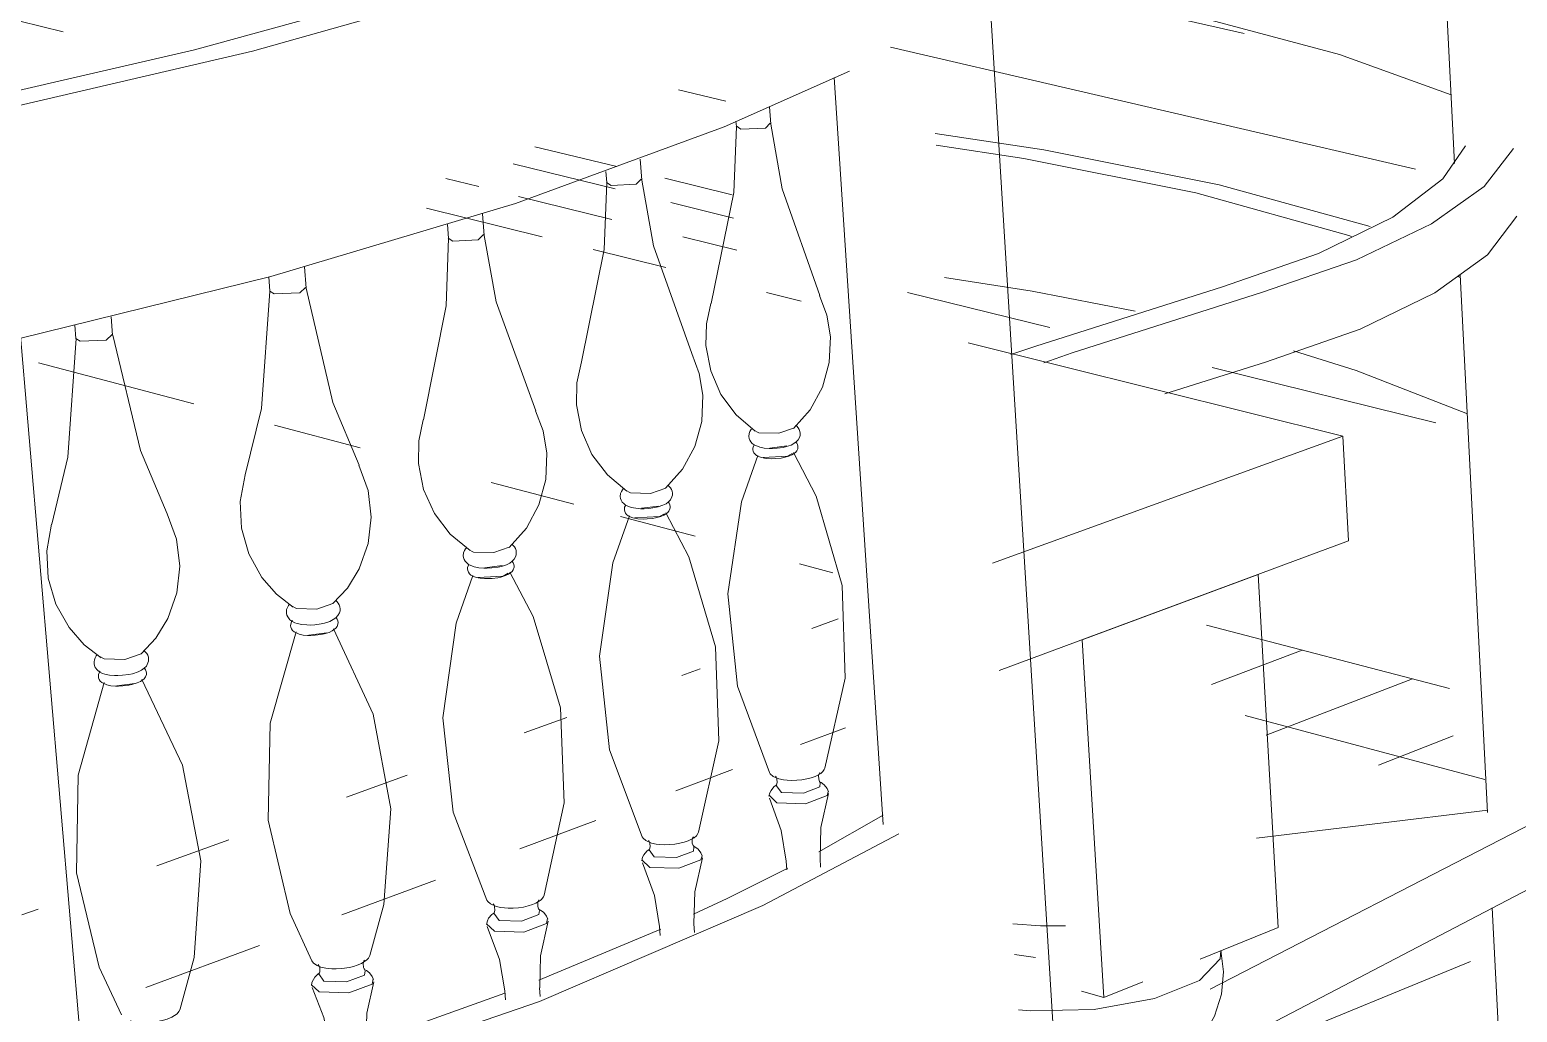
# Model space of a CAD drawing. Header units: inches. Extents: x 490.8 to 498.2, y -67.1 to -6.9.
# Drawn here: x 492.7425 to 492.8775, y -32.2921 to -32.2029 of the extents above; entities that cross this region are included whole.
import ezdxf

# ---------------------------------------------------------------- set-up
doc = ezdxf.new("R2010")
doc.units = ezdxf.units.IN
doc.header["$MEASUREMENT"] = 0
for name, color, linetype, lineweight in [('A-FLOR', 192, 'Continuous', 13), ('A-FLOR-PATT', 8, 'Continuous', 13), ('A-WALL', 113, 'Continuous', 13), ('A-WALL-PATT', 111, 'Continuous', 13), ('I-FURN', 30, 'Continuous', 9)]:
    doc.layers.add(name, color=color, linetype=linetype, lineweight=lineweight)

# ---------------------------------------------------------------- blocks, each defined once
blk = doc.blocks.new('FP_21-Kitchen_Entry')
at = {"layer": 'A-FLOR-PATT', "lineweight": 9}
for p, q in [((-427.86454, -32.25923), (-427.87276, -32.26235)), ((-427.85453, -32.26185), (-427.8678, -32.26697)), ((-427.85083, -32.26703), (-427.85762, -32.26969)), ((-427.84925, -32.28752), (-427.87667, -32.29878))]:
    blk.add_line(p, q, dxfattribs=at)
blk = doc.blocks.new('FP_24-Kitchen_Entry')
at = {"layer": 'A-WALL-PATT', "lineweight": 9}
for p, q in [((-428.03501, -32.18893), (-427.97701, -32.20307)), ((-427.88757, -32.19918), (-427.8698, -32.20322)), ((-427.9019, -32.20445), (-427.85426, -32.21554)), ((-427.92115, -32.20834), (-427.91687, -32.20937)), ((-427.93419, -32.2135), (-427.92674, -32.21531)), ((-427.92241, -32.21637), (-427.91629, -32.21786))]:
    blk.add_line(p, q, dxfattribs=at)

msp = doc.modelspace()

# ---------------------------------------------------------------- linework, layer by layer
at = {"layer": 'A-FLOR'}
msp.add_line((492.87137, -32.26273), (492.84931, -32.25696), dxfattribs=at)
at = {"layer": 'A-WALL'}
for p, q in [((492.78636, -32.21507), (492.79562, -32.21734)), ((492.78325, -32.21712), (492.78026, -32.21639)), ((492.79533, -32.22011), (492.78685, -32.21801)), ((492.80067, -32.21858), (492.80638, -32.21998)), ((492.80668, -32.22291), (492.80177, -32.22169)), ((492.83509, -32.22992), (492.82215, -32.22673)), ((492.87012, -32.23857), (492.84983, -32.23356))]:
    msp.add_line(p, q, dxfattribs=at)
at = {"layer": 'I-FURN'}
for p, q in [((492.87182, -32.21502), (492.86596, -32.0996)), ((492.82823, -32.17735), (492.83921, -32.35572)), ((492.73929, -32.20323), (492.75493, -32.38663)), ((492.81996, -32.27506), (492.81552, -32.2072)), ((492.80965, -32.20988), (492.80976, -32.21145)), ((492.80663, -32.21166), (492.80659, -32.21117)), ((492.80662, -32.2116), (492.80704, -32.21192)), ((492.7979, -32.21464), (492.79804, -32.21654)), ((492.79486, -32.21676), (492.79479, -32.21576)), ((492.79485, -32.21676), (492.79527, -32.21703)), ((492.789, -32.22168), (492.77851, -32.21907)), ((492.78357, -32.21959), (492.78372, -32.22156)), ((492.78049, -32.22181), (492.78039, -32.22057)), ((492.78047, -32.2218), (492.78089, -32.22207)), ((492.80021, -32.22447), (492.79363, -32.22283)), ((492.76741, -32.22442), (492.76756, -32.22635)), ((492.87481, -32.27398), (492.87233, -32.22514)), ((492.76428, -32.22662), (492.76418, -32.22532)), ((492.87212, -32.22528), (492.87237, -32.22539)), ((492.76427, -32.22661), (492.76468, -32.22688)), ((492.8125, -32.22753), (492.80936, -32.22675)), ((492.74986, -32.22895), (492.75, -32.23063)), ((492.74667, -32.23092), (492.74657, -32.22971)), ((492.74666, -32.23091), (492.74706, -32.23118)), ((492.86169, -32.23978), (492.82768, -32.23131)), ((492.75738, -32.23686), (492.74327, -32.23312)), ((492.74327, -32.23312), (492.75738, -32.23686)), ((492.75738, -32.23686), (492.74327, -32.23312)), ((492.85465, -32.23308), (492.84551, -32.23594)), ((492.77249, -32.24085), (492.76471, -32.2388)), ((492.76471, -32.2388), (492.77249, -32.24085)), ((492.77249, -32.24085), (492.76471, -32.2388)), ((492.80868, -32.23948), (492.80822, -32.23925)), ((492.82988, -32.25132), (492.86169, -32.23978)), ((492.8622, -32.2493), (492.86169, -32.23978)), ((492.8112, -32.24068), (492.80968, -32.24088)), ((492.79188, -32.24598), (492.78436, -32.24399)), ((492.78436, -32.24399), (492.79188, -32.24598)), ((492.79188, -32.24598), (492.78436, -32.24399)), ((492.79701, -32.24494), (492.79656, -32.2447)), ((492.79957, -32.24614), (492.79803, -32.24635)), ((492.80288, -32.24889), (492.79611, -32.2471)), ((492.79611, -32.2471), (492.80288, -32.24889)), ((492.80288, -32.24889), (492.79611, -32.2471)), ((492.8622, -32.2493), (492.83049, -32.26109)), ((492.78276, -32.25032), (492.78231, -32.25008)), ((492.78537, -32.25154), (492.7838, -32.25175)), ((492.81539, -32.2522), (492.81237, -32.2514)), ((492.81237, -32.2514), (492.81539, -32.2522)), ((492.81539, -32.2522), (492.81237, -32.2514)), ((492.83803, -32.25829), (492.85401, -32.25235)), ((492.8558, -32.28444), (492.85401, -32.25235)), ((492.76669, -32.25546), (492.76624, -32.25521)), ((492.81349, -32.25726), (492.81588, -32.2564)), ((492.76782, -32.25787), (492.76944, -32.25765)), ((492.83803, -32.25829), (492.83999, -32.2908)), ((492.74923, -32.26003), (492.74878, -32.25978)), ((492.80168, -32.26155), (492.80334, -32.26094)), ((492.75038, -32.26248), (492.75202, -32.26225)), ((492.78736, -32.26674), (492.79124, -32.26534)), ((492.87456, -32.27097), (492.85281, -32.26518)), ((492.81654, -32.26628), (492.81244, -32.2678)), ((492.77124, -32.27259), (492.77675, -32.27059)), ((492.80628, -32.27009), (492.80112, -32.27201)), ((492.81031, -32.2731), (492.8096, -32.27241)), ((492.81072, -32.27215), (492.81023, -32.27152)), ((492.79387, -32.27471), (492.78696, -32.27728)), ((492.81994, -32.27423), (492.81411, -32.27755)), ((492.84964, -32.29003), (492.87902, -32.2749)), ((492.85384, -32.27632), (492.87485, -32.27378)), ((492.75402, -32.27884), (492.76056, -32.27647)), ((492.79918, -32.27801), (492.7987, -32.27737)), ((492.79877, -32.27897), (492.79805, -32.27829)), ((492.81121, -32.2792), (492.81115, -32.27841)), ((492.81423, -32.27816), (492.81428, -32.27895)), ((492.77931, -32.28012), (492.7708, -32.28328)), ((492.8793, -32.28055), (492.84807, -32.29685)), ((492.74175, -32.28329), (492.74323, -32.28276)), ((492.78508, -32.28379), (492.78461, -32.28314)), ((492.87803, -32.33752), (492.87525, -32.28264)), ((492.78466, -32.28476), (492.78395, -32.2841)), ((492.79971, -32.28514), (492.79965, -32.28434)), ((492.80277, -32.28408), (492.80283, -32.28487)), ((492.8558, -32.28444), (492.84872, -32.28729)), ((492.79976, -32.28458), (492.78871, -32.28921)), ((492.76334, -32.28605), (492.75302, -32.28989)), ((492.83377, -32.28714), (492.83187, -32.28687)), ((492.85062, -32.28652), (492.85064, -32.28664)), ((492.76875, -32.29028), (492.76805, -32.28963)), ((492.76918, -32.2893), (492.76873, -32.28863)), ((492.78877, -32.28991), (492.78883, -32.29071)), ((492.84354, -32.28937), (492.83999, -32.2908)), ((492.78562, -32.2904), (492.77288, -32.29497)), ((492.78567, -32.291), (492.78561, -32.29019)), ((492.83999, -32.2908), (492.83796, -32.29022))]:
    msp.add_line(p, q, dxfattribs=at)
for points in [[(492.81415, -32.18571, 0), (492.80016, -32.19162, 0), (492.78049, -32.19833, 0), (492.75743, -32.2047, 0), (492.73946, -32.20885, 0)], [(492.73966, -32.21018, 0), (492.76271, -32.20481, 0), (492.78506, -32.1985, 0), (492.80415, -32.19188, 0), (492.81559, -32.18707, 0)], [(492.87152, -32.20878, 0), (492.86137, -32.20512, 0), (492.84743, -32.20139, 0), (492.83174, -32.19839, 0), (492.82375, -32.19722, 0)], [(492.81689, -32.20664, 0), (492.80553, -32.21169, 0), (492.78657, -32.21866, 0), (492.76437, -32.22529, 0), (492.74143, -32.23094, 0)], [(492.80433, -32.22773, 0), (492.8064, -32.21765, 0), (492.80663, -32.21165, 0)], [(492.80704, -32.21192, 0), (492.80926, -32.21181, 0), (492.80971, -32.21136, 0)], [(492.8142, -32.22703, 0), (492.8108, -32.21734, 0), (492.80976, -32.21144, 0)], [(492.86415, -32.22075, 0), (492.85047, -32.21696, 0), (492.83454, -32.21379, 0), (492.82468, -32.21231, 0)], [(492.82477, -32.21335, 0), (492.83271, -32.21456, 0), (492.84834, -32.21769, 0), (492.86223, -32.22157, 0), (492.86246, -32.22165, 0)], [(492.87283, -32.21343, 0), (492.87076, -32.21642, 0), (492.86622, -32.2199, 0), (492.85948, -32.22321, 0), (492.85077, -32.22623, 0)], [(492.8543, -32.22675, 0), (492.86292, -32.22377, 0), (492.86972, -32.22052, 0), (492.8745, -32.21711, 0), (492.87717, -32.21366, 0)], [(492.79257, -32.23305, 0), (492.79464, -32.22283, 0), (492.79486, -32.21676, 0)], [(492.79527, -32.21703, 0), (492.79752, -32.21691, 0), (492.79799, -32.21646, 0)], [(492.8026, -32.2323, 0), (492.79912, -32.2225, 0), (492.79804, -32.21653, 0)], [(492.87747, -32.2198, 0), (492.87481, -32.22331, 0), (492.87004, -32.22677, 0), (492.86326, -32.23007, 0), (492.85465, -32.23308, 0)], [(492.77822, -32.2383, 0), (492.78029, -32.22795, 0), (492.78049, -32.2218, 0)], [(492.78089, -32.22207, 0), (492.78318, -32.22196, 0), (492.78367, -32.22149, 0)], [(492.78841, -32.23749, 0), (492.78483, -32.22759, 0), (492.78372, -32.22156, 0)], [(492.76468, -32.22688, 0), (492.767, -32.22677, 0), (492.76752, -32.22628, 0)], [(492.76757, -32.22635, 0), (492.77001, -32.23675, 0), (492.77239, -32.24244, 0)], [(492.84284, -32.22843, 0), (492.83347, -32.22663, 0), (492.82553, -32.22538, 0)], [(492.85077, -32.22623, 0), (492.83381, -32.23161, 0), (492.83155, -32.23238, 0)], [(492.76429, -32.22661, 0), (492.76351, -32.23729, 0), (492.76205, -32.24332, 0)], [(492.80834, -32.23934, 0), (492.80661, -32.23787, 0), (492.80523, -32.23601, 0), (492.8043, -32.23387, 0), (492.80386, -32.23157, 0), (492.80391, -32.22959, 0), (492.80431, -32.22773, 0)], [(492.8118, -32.23909, 0), (492.81333, -32.23739, 0), (492.81444, -32.23535, 0), (492.81506, -32.2331, 0), (492.81517, -32.23076, 0), (492.81484, -32.22881, 0), (492.81419, -32.22703, 0)], [(492.83454, -32.23313, 0), (492.8371, -32.23224, 0), (492.8543, -32.22675, 0)], [(492.74668, -32.23091, 0), (492.74594, -32.2417, 0), (492.74448, -32.2478, 0)], [(492.74706, -32.23118, 0), (492.74941, -32.23106, 0), (492.74996, -32.23056, 0)], [(492.75001, -32.23062, 0), (492.75253, -32.24111, 0), (492.75497, -32.24685, 0)], [(492.79669, -32.2448, 0), (492.79493, -32.24332, 0), (492.79352, -32.24145, 0), (492.79256, -32.23928, 0), (492.79211, -32.23695, 0), (492.79215, -32.23494, 0), (492.79256, -32.23305, 0)], [(492.8002, -32.24453, 0), (492.80174, -32.2428, 0), (492.80286, -32.24073, 0), (492.80349, -32.23845, 0), (492.80359, -32.23608, 0), (492.80326, -32.2341, 0), (492.80258, -32.2323, 0)], [(492.87299, -32.23776, 0), (492.8629, -32.23384, 0), (492.85722, -32.23204, 0)], [(492.78245, -32.25019, 0), (492.78066, -32.2487, 0), (492.77922, -32.24681, 0), (492.77824, -32.24463, 0), (492.77777, -32.24227, 0), (492.77781, -32.24022, 0), (492.77821, -32.2383, 0)], [(492.78601, -32.2499, 0), (492.78757, -32.24814, 0), (492.7887, -32.24604, 0), (492.78934, -32.24373, 0), (492.78943, -32.24133, 0), (492.78908, -32.23932, 0), (492.78839, -32.23749, 0)], [(492.80875, -32.2408, 0), (492.80823, -32.24059, 0), (492.80807, -32.24046, 0), (492.80794, -32.24032, 0), (492.80784, -32.24016, 0), (492.80778, -32.24, 0), (492.80776, -32.23984, 0), (492.80778, -32.23956, 0), (492.80785, -32.23936, 0), (492.80794, -32.23922, 0), (492.80801, -32.23915, 0)], [(492.81182, -32.23906, 0), (492.81047, -32.23953, 0), (492.80868, -32.23948, 0)], [(492.81201, -32.23882, 0), (492.81211, -32.23889, 0), (492.81224, -32.23904, 0), (492.81233, -32.23919, 0), (492.81239, -32.23936, 0), (492.81242, -32.23953, 0), (492.81241, -32.2397, 0), (492.81238, -32.23986, 0), (492.81224, -32.24012, 0), (492.81207, -32.24031, 0), (492.81186, -32.24047, 0), (492.81159, -32.2406, 0), (492.81118, -32.24074, 0), (492.81088, -32.24081, 0), (492.81033, -32.24089, 0), (492.80991, -32.24092, 0), (492.8096, -32.24092, 0), (492.80916, -32.24088, 0), (492.80875, -32.2408, 0)], [(492.8089, -32.24173, 0), (492.80865, -32.24165, 0), (492.80846, -32.24155, 0), (492.80832, -32.24143, 0), (492.80821, -32.24131, 0), (492.80815, -32.24117, 0), (492.80811, -32.24103, 0), (492.80812, -32.24089, 0), (492.80814, -32.24078, 0), (492.80823, -32.24059, 0)], [(492.81201, -32.2403, 0), (492.81212, -32.24043, 0), (492.81219, -32.24056, 0), (492.81222, -32.24071, 0), (492.81222, -32.24084, 0), (492.8122, -32.24095, 0), (492.81211, -32.24113, 0), (492.81199, -32.24128, 0), (492.81167, -32.24149, 0), (492.81139, -32.24161, 0), (492.81094, -32.24173, 0), (492.81068, -32.24178, 0), (492.81021, -32.24183, 0), (492.80985, -32.24184, 0), (492.80934, -32.24181, 0), (492.8089, -32.24173, 0)], [(492.81466, -32.26996, 0), (492.8165, -32.26177, 0), (492.81623, -32.25335, 0), (492.81387, -32.24526, 0), (492.81182, -32.24129, 0)], [(492.77237, -32.24244, 0), (492.7732, -32.24473, 0), (492.77348, -32.24714, 0), (492.77321, -32.24956, 0), (492.77239, -32.25185, 0), (492.77132, -32.25359, 0), (492.77001, -32.25501, 0)], [(492.80964, -32.27036, 0), (492.80672, -32.26252, 0), (492.80584, -32.25413, 0), (492.80708, -32.24576, 0), (492.80857, -32.24156, 0)], [(492.80905, -32.24173, 0), (492.81127, -32.24161, 0), (492.8117, -32.24137, 0)], [(492.76203, -32.24332, 0), (492.76159, -32.24572, 0), (492.76171, -32.24815, 0), (492.76238, -32.25049, 0), (492.76355, -32.25262, 0), (492.76489, -32.25415, 0), (492.7664, -32.25533, 0)], [(492.79708, -32.24627, 0), (492.79656, -32.24605, 0), (492.7964, -32.24592, 0), (492.79627, -32.24578, 0), (492.79617, -32.24562, 0), (492.79611, -32.24545, 0), (492.79609, -32.24529, 0), (492.79611, -32.24501, 0), (492.79619, -32.24481, 0), (492.79628, -32.24467, 0), (492.79636, -32.24458, 0)], [(492.80021, -32.24451, 0), (492.79882, -32.24499, 0), (492.79701, -32.24494, 0)], [(492.80043, -32.24427, 0), (492.80051, -32.24433, 0), (492.80064, -32.24448, 0), (492.80074, -32.24464, 0), (492.8008, -32.2448, 0), (492.80082, -32.24498, 0), (492.80082, -32.24515, 0), (492.80078, -32.24531, 0), (492.80064, -32.24558, 0), (492.80046, -32.24577, 0), (492.80025, -32.24593, 0), (492.79996, -32.24607, 0), (492.79953, -32.24622, 0), (492.79923, -32.24629, 0), (492.79867, -32.24637, 0), (492.79825, -32.24639, 0), (492.79794, -32.24639, 0), (492.79749, -32.24635, 0), (492.79708, -32.24627, 0)], [(492.79724, -32.24721, 0), (492.797, -32.24713, 0), (492.7968, -32.24703, 0), (492.79666, -32.24691, 0), (492.79655, -32.24678, 0), (492.79649, -32.24664, 0), (492.79646, -32.24649, 0), (492.79646, -32.24636, 0), (492.79648, -32.24624, 0), (492.79658, -32.24605, 0)], [(492.80042, -32.24575, 0), (492.80053, -32.24588, 0), (492.80059, -32.24602, 0), (492.80062, -32.24617, 0), (492.80062, -32.2463, 0), (492.8006, -32.24641, 0), (492.80051, -32.2466, 0), (492.80039, -32.24675, 0), (492.80005, -32.24697, 0), (492.79976, -32.24709, 0), (492.79928, -32.24722, 0), (492.79902, -32.24726, 0), (492.79854, -32.24731, 0), (492.79819, -32.24732, 0), (492.79768, -32.24729, 0), (492.79724, -32.24721, 0)], [(492.74446, -32.2478, 0), (492.74403, -32.25022, 0), (492.74416, -32.25269, 0), (492.74484, -32.25505, 0), (492.74605, -32.25719, 0), (492.74742, -32.25874, 0), (492.74895, -32.25992, 0)], [(492.75495, -32.24685, 0), (492.7558, -32.24916, 0), (492.7561, -32.2516, 0), (492.75583, -32.25404, 0), (492.75502, -32.25636, 0), (492.75393, -32.25813, 0), (492.7526, -32.25958, 0)], [(492.79809, -32.2762, 0), (492.79511, -32.26828, 0), (492.79419, -32.25978, 0), (492.79542, -32.2513, 0), (492.79692, -32.24704, 0)], [(492.7974, -32.24721, 0), (492.79965, -32.24709, 0), (492.80009, -32.24685, 0)], [(492.8032, -32.27577, 0), (492.80503, -32.26747, 0), (492.80473, -32.25894, 0), (492.80232, -32.25076, 0), (492.80022, -32.24676, 0)], [(492.78283, -32.25167, 0), (492.78231, -32.25145, 0), (492.78215, -32.25131, 0), (492.78202, -32.25116, 0), (492.78192, -32.251, 0), (492.78187, -32.25083, 0), (492.78184, -32.25067, 0), (492.78187, -32.25039, 0), (492.78195, -32.25019, 0), (492.78204, -32.25004, 0), (492.7821, -32.24998, 0)], [(492.78601, -32.24988, 0), (492.7846, -32.25037, 0), (492.78276, -32.25032, 0)], [(492.78626, -32.24963, 0), (492.78635, -32.2497, 0), (492.78648, -32.24985, 0), (492.78657, -32.25001, 0), (492.78663, -32.25018, 0), (492.78665, -32.25035, 0), (492.78664, -32.25053, 0), (492.7866, -32.25069, 0), (492.78646, -32.25096, 0), (492.78628, -32.25116, 0), (492.78606, -32.25132, 0), (492.78576, -32.25147, 0), (492.7853, -32.25162, 0), (492.785, -32.25169, 0), (492.78443, -32.25177, 0), (492.78401, -32.25179, 0), (492.78369, -32.25179, 0), (492.78325, -32.25175, 0), (492.78283, -32.25167, 0)], [(492.783, -32.25262, 0), (492.78253, -32.25241, 0), (492.78239, -32.25229, 0), (492.7823, -32.25215, 0), (492.78224, -32.25201, 0), (492.78222, -32.25186, 0), (492.78223, -32.25173, 0), (492.7823, -32.25151, 0), (492.78234, -32.25146, 0)], [(492.78628, -32.25116, 0), (492.78637, -32.25129, 0), (492.78643, -32.25144, 0), (492.78646, -32.25159, 0), (492.78645, -32.25171, 0), (492.78637, -32.25193, 0), (492.78626, -32.25209, 0), (492.78594, -32.25233, 0), (492.78568, -32.25246, 0), (492.78525, -32.25259, 0), (492.78497, -32.25265, 0), (492.78445, -32.25272, 0), (492.78406, -32.25273, 0), (492.78377, -32.25273, 0), (492.78336, -32.2527, 0), (492.783, -32.25262, 0)], [(492.78917, -32.2815, 0), (492.79101, -32.27309, 0), (492.79067, -32.26446, 0), (492.78819, -32.25619, 0), (492.78605, -32.25215, 0)], [(492.78399, -32.28196, 0), (492.78093, -32.27396, 0), (492.77997, -32.26537, 0), (492.78118, -32.25677, 0), (492.7827, -32.25245, 0)], [(492.78316, -32.25262, 0), (492.78545, -32.2525, 0), (492.78591, -32.25225, 0)], [(492.77024, -32.25472, 0), (492.77036, -32.25482, 0), (492.77049, -32.25497, 0), (492.77058, -32.25513, 0), (492.77064, -32.25531, 0), (492.77066, -32.25548, 0), (492.77065, -32.25566, 0), (492.77061, -32.25583, 0), (492.77046, -32.2561, 0), (492.77028, -32.2563, 0), (492.77004, -32.25646, 0), (492.76973, -32.25662, 0), (492.76925, -32.25678, 0), (492.76894, -32.25685, 0), (492.76837, -32.25692, 0), (492.76794, -32.25695, 0), (492.76763, -32.25694, 0), (492.76718, -32.25691, 0), (492.76676, -32.25682, 0)], [(492.76604, -32.2551, 0), (492.76597, -32.25518, 0), (492.76587, -32.25535, 0), (492.7658, -32.25553, 0), (492.76578, -32.25571, 0), (492.76578, -32.25589, 0), (492.76582, -32.25606, 0), (492.7659, -32.25622, 0), (492.76609, -32.25647, 0), (492.76628, -32.25661, 0), (492.76654, -32.25675, 0), (492.76676, -32.25682, 0)], [(492.77, -32.255, 0), (492.76855, -32.25551, 0), (492.76669, -32.25546, 0)], [(492.76694, -32.25778, 0), (492.76647, -32.25757, 0), (492.76634, -32.25744, 0), (492.76624, -32.2573, 0), (492.76618, -32.25716, 0), (492.76616, -32.25701, 0), (492.76617, -32.25687, 0), (492.76625, -32.25665, 0), (492.76633, -32.25655, 0)], [(492.77029, -32.2563, 0), (492.77039, -32.25643, 0), (492.77045, -32.25658, 0), (492.77047, -32.25673, 0), (492.77046, -32.25686, 0), (492.77038, -32.25708, 0), (492.77026, -32.25724, 0), (492.76993, -32.25749, 0), (492.76966, -32.25762, 0), (492.76921, -32.25775, 0), (492.76892, -32.25781, 0), (492.76839, -32.25788, 0), (492.768, -32.2579, 0), (492.76771, -32.25789, 0), (492.7673, -32.25786, 0), (492.76694, -32.25778, 0)], [(492.77005, -32.25731, 0), (492.77366, -32.26505, 0), (492.77525, -32.27365, 0), (492.77462, -32.28235, 0), (492.77335, -32.28697, 0)], [(492.76667, -32.25757, 0), (492.76432, -32.26588, 0), (492.76412, -32.27467, 0), (492.76612, -32.28315, 0), (492.76809, -32.28746, 0)], [(492.74862, -32.25964, 0), (492.74852, -32.25975, 0), (492.74841, -32.25992, 0), (492.74835, -32.2601, 0), (492.74832, -32.26028, 0), (492.74832, -32.26047, 0), (492.74836, -32.26064, 0), (492.74843, -32.2608, 0), (492.74863, -32.26106, 0), (492.74881, -32.2612, 0), (492.74908, -32.26134, 0), (492.7493, -32.26141, 0)], [(492.75259, -32.25957, 0), (492.7511, -32.26009, 0), (492.74923, -32.26003, 0)], [(492.75284, -32.25928, 0), (492.75297, -32.25938, 0), (492.7531, -32.25954, 0), (492.75319, -32.2597, 0), (492.75325, -32.25988, 0), (492.75327, -32.26006, 0), (492.75326, -32.26024, 0), (492.75321, -32.2604, 0), (492.75307, -32.26068, 0), (492.75287, -32.26088, 0), (492.75263, -32.26105, 0), (492.75231, -32.26121, 0), (492.7518, -32.26137, 0), (492.75149, -32.26144, 0), (492.75091, -32.26152, 0), (492.75048, -32.26154, 0), (492.75016, -32.26154, 0), (492.74971, -32.2615, 0), (492.7493, -32.26141, 0)], [(492.74949, -32.26238, 0), (492.74902, -32.26216, 0), (492.74888, -32.26204, 0), (492.74879, -32.2619, 0), (492.74873, -32.26175, 0), (492.74871, -32.2616, 0), (492.74872, -32.26146, 0), (492.74881, -32.26124, 0), (492.74887, -32.26115, 0)], [(492.75286, -32.26083, 0), (492.75291, -32.26088, 0), (492.753, -32.26101, 0), (492.75306, -32.26116, 0), (492.75308, -32.26131, 0), (492.75307, -32.26144, 0), (492.75299, -32.26166, 0), (492.75287, -32.26183, 0), (492.75253, -32.26208, 0), (492.75224, -32.26221, 0), (492.75176, -32.26236, 0), (492.75148, -32.26242, 0), (492.75094, -32.26248, 0), (492.75055, -32.2625, 0), (492.75026, -32.2625, 0), (492.74985, -32.26246, 0), (492.74949, -32.26238, 0)], [(492.74924, -32.26217, 0), (492.74688, -32.27059, 0), (492.74672, -32.27946, 0), (492.74878, -32.28802, 0), (492.7508, -32.29237, 0)], [(492.75266, -32.26189, 0), (492.75636, -32.26968, 0), (492.758, -32.27836, 0), (492.75741, -32.28716, 0), (492.75613, -32.29183, 0)], [(492.81048, -32.27092, 0), (492.80997, -32.2707, 0), (492.80971, -32.27048, 0), (492.80963, -32.27036, 0)], [(492.81022, -32.27157, 0), (492.81027, -32.27148, 0), (492.81033, -32.27126, 0), (492.8103, -32.27092, 0), (492.81025, -32.27078, 0), (492.81018, -32.27067, 0)], [(492.81048, -32.27092, 0), (492.8109, -32.27101, 0), (492.81123, -32.27104, 0), (492.81165, -32.27106, 0), (492.81211, -32.27105, 0), (492.81258, -32.27101, 0), (492.81302, -32.27093, 0), (492.81343, -32.27083, 0), (492.81377, -32.27072, 0), (492.8143, -32.27043, 0), (492.81447, -32.27027, 0), (492.81461, -32.27008, 0), (492.81466, -32.26996, 0)], [(492.81425, -32.27126, 0), (492.81418, -32.27117, 0), (492.8141, -32.27096, 0), (492.81409, -32.27062, 0), (492.81412, -32.27054, 0)], [(492.81412, -32.27053, 0), (492.81414, -32.27048, 0), (492.81421, -32.27036, 0)], [(492.80958, -32.27251, 0), (492.80966, -32.2722, 0), (492.80978, -32.27197, 0), (492.81004, -32.27165, 0), (492.81025, -32.2715, 0)], [(492.81497, -32.27209, 0), (492.81488, -32.27244, 0), (492.81291, -32.27318, 0), (492.81031, -32.2731, 0)], [(492.81425, -32.2713, 0), (492.81422, -32.27165, 0), (492.81272, -32.27221, 0), (492.81072, -32.27215, 0)], [(492.81423, -32.27122, 0), (492.81432, -32.27126, 0), (492.81461, -32.27148, 0), (492.81486, -32.27181, 0), (492.81498, -32.27209, 0)], [(492.81423, -32.27816, 0), (492.81431, -32.27533, 0), (492.815, -32.27226, 0)], [(492.81116, -32.27841, 0), (492.81071, -32.27561, 0), (492.80964, -32.27269, 0)], [(492.74773, -32.3043, 0), (492.76489, -32.29936, 0), (492.78876, -32.29114, 0), (492.80903, -32.28243, 0), (492.82137, -32.27591, 0)], [(492.79893, -32.27676, 0), (492.79841, -32.27653, 0), (492.79817, -32.27632, 0), (492.79809, -32.2762, 0)], [(492.79893, -32.27676, 0), (492.79935, -32.27685, 0), (492.79968, -32.27689, 0), (492.8001, -32.27691, 0), (492.80056, -32.2769, 0), (492.80103, -32.27685, 0), (492.80149, -32.27678, 0), (492.8019, -32.27668, 0), (492.80226, -32.27656, 0), (492.8028, -32.27627, 0), (492.803, -32.2761, 0), (492.80314, -32.2759, 0), (492.80319, -32.27577, 0)], [(492.80278, -32.27708, 0), (492.80271, -32.27699, 0), (492.80262, -32.27678, 0), (492.80262, -32.27644, 0), (492.80266, -32.2763, 0), (492.80273, -32.27618, 0)], [(492.79804, -32.27838, 0), (492.79812, -32.27805, 0), (492.79824, -32.27782, 0), (492.7985, -32.27749, 0), (492.79871, -32.27735, 0)], [(492.79869, -32.27742, 0), (492.79874, -32.27732, 0), (492.7988, -32.2771, 0), (492.79877, -32.27676, 0), (492.79871, -32.27662, 0), (492.79865, -32.27652, 0)], [(492.80278, -32.27713, 0), (492.80275, -32.27749, 0), (492.8012, -32.27807, 0), (492.79918, -32.27801, 0)], [(492.80277, -32.27705, 0), (492.80286, -32.27709, 0), (492.80315, -32.27731, 0), (492.8034, -32.27764, 0), (492.80352, -32.27792, 0)], [(492.79966, -32.28434, 0), (492.7992, -32.28151, 0), (492.7981, -32.27856, 0)], [(492.80351, -32.27792, 0), (492.80341, -32.27829, 0), (492.8014, -32.27905, 0), (492.79877, -32.27897, 0)], [(492.81129, -32.27905, 0), (492.80579, -32.28179, 0), (492.80274, -32.28323, 0)], [(492.80278, -32.28407, 0), (492.80285, -32.2812, 0), (492.80354, -32.2781, 0)], [(492.78482, -32.28252, 0), (492.78524, -32.28261, 0), (492.78591, -32.28267, 0), (492.78636, -32.28267, 0), (492.78684, -32.28263, 0), (492.78731, -32.28257, 0), (492.78774, -32.28247, 0), (492.78812, -32.28235, 0), (492.78843, -32.28222, 0), (492.7889, -32.28191, 0), (492.78911, -32.28164, 0), (492.78917, -32.2815, 0)], [(492.78395, -32.28417, 0), (492.78403, -32.28383, 0), (492.78414, -32.28359, 0), (492.78442, -32.28326, 0), (492.78462, -32.28312, 0)], [(492.78482, -32.28252, 0), (492.7843, -32.28229, 0), (492.78407, -32.28208, 0), (492.78399, -32.28196, 0)], [(492.7846, -32.28319, 0), (492.78465, -32.28309, 0), (492.78471, -32.28287, 0), (492.78468, -32.28253, 0), (492.78463, -32.28239, 0), (492.78456, -32.28228, 0)], [(492.78876, -32.28288, 0), (492.78871, -32.28325, 0), (492.78713, -32.28385, 0), (492.78508, -32.28379, 0)], [(492.78875, -32.28282, 0), (492.78868, -32.28273, 0), (492.78859, -32.28252, 0), (492.78859, -32.28218, 0), (492.78863, -32.28204, 0), (492.78871, -32.28192, 0)], [(492.7887, -32.28278, 0), (492.78886, -32.28284, 0), (492.78914, -32.28306, 0), (492.78939, -32.28339, 0), (492.78951, -32.28367, 0)], [(492.78561, -32.29019, 0), (492.78513, -32.28733, 0), (492.78401, -32.28435, 0)], [(492.78947, -32.28362, 0), (492.78939, -32.28407, 0), (492.78733, -32.28485, 0), (492.78466, -32.28476, 0)], [(492.78878, -32.28991, 0), (492.78884, -32.287, 0), (492.78953, -32.28386, 0)], [(492.83651, -32.28427, 0), (492.83425, -32.28427, 0), (492.83173, -32.28408, 0)], [(492.77334, -32.28697, 0), (492.77323, -32.2872, 0), (492.77307, -32.28738, 0), (492.77261, -32.28769, 0), (492.7722, -32.28786, 0), (492.77187, -32.28797, 0), (492.7715, -32.28805, 0), (492.7708, -32.28815, 0), (492.77029, -32.28818, 0), (492.76991, -32.28817, 0), (492.76937, -32.28812, 0), (492.7689, -32.28802, 0)], [(492.85061, -32.28653, 0), (492.85056, -32.28727, 0), (492.84867, -32.28924, 0), (492.84459, -32.29088, 0), (492.83912, -32.29187, 0), (492.83335, -32.29199, 0), (492.83225, -32.29191, 0)], [(492.84578, -32.29732, 0), (492.84759, -32.29593, 0), (492.84901, -32.2943, 0), (492.85004, -32.29247, 0), (492.85066, -32.29049, 0), (492.85085, -32.28845, 0), (492.85061, -32.28652, 0)], [(492.76875, -32.28859, 0), (492.76867, -32.28863, 0), (492.76835, -32.28895, 0), (492.76823, -32.28915, 0), (492.7681, -32.28943, 0), (492.76805, -32.28969, 0)], [(492.76809, -32.28746, 0), (492.76825, -32.28767, 0), (492.76858, -32.28789, 0), (492.7689, -32.28802, 0)], [(492.76867, -32.28779, 0), (492.76873, -32.28787, 0), (492.76881, -32.28809, 0), (492.76882, -32.28843, 0), (492.76877, -32.28858, 0), (492.76872, -32.28869, 0)], [(492.77294, -32.28837, 0), (492.77288, -32.28875, 0), (492.77125, -32.28936, 0), (492.76918, -32.2893, 0)], [(492.77288, -32.28739, 0), (492.77281, -32.28749, 0), (492.77275, -32.28771, 0), (492.77278, -32.28805, 0), (492.77284, -32.28819, 0), (492.77292, -32.28829, 0)], [(492.77289, -32.28826, 0), (492.77306, -32.28833, 0), (492.77333, -32.28855, 0), (492.77358, -32.28887, 0), (492.7737, -32.28915, 0)], [(492.76812, -32.28988, 0), (492.76919, -32.29259, 0), (492.76977, -32.29577, 0)], [(492.77366, -32.2891, 0), (492.77357, -32.28957, 0), (492.77145, -32.29037, 0), (492.76875, -32.29028, 0)], [(492.77372, -32.28935, 0), (492.77307, -32.29222, 0), (492.77299, -32.29546, 0)], [(492.75613, -32.29184, 0), (492.75602, -32.29207, 0), (492.75586, -32.29226, 0), (492.75538, -32.29258, 0), (492.75496, -32.29276, 0), (492.75461, -32.29286, 0), (492.75423, -32.29295, 0), (492.75353, -32.29305, 0), (492.753, -32.29308, 0), (492.75262, -32.29308, 0), (492.75208, -32.29302, 0), (492.7516, -32.29292, 0)]]:
    msp.add_polyline3d(points, dxfattribs=at)

# ---------------------------------------------------------------- block references
at = {"layer": 'A-FLOR', "lineweight": 9}
msp.add_blockref('FP_21-Kitchen_Entry', (920.72253, 0), dxfattribs=at)
at = {"layer": 'A-WALL', "lineweight": 9}
msp.add_blockref('FP_24-Kitchen_Entry', (920.72253, 0), dxfattribs=at)

doc.saveas('drawing.dxf')
